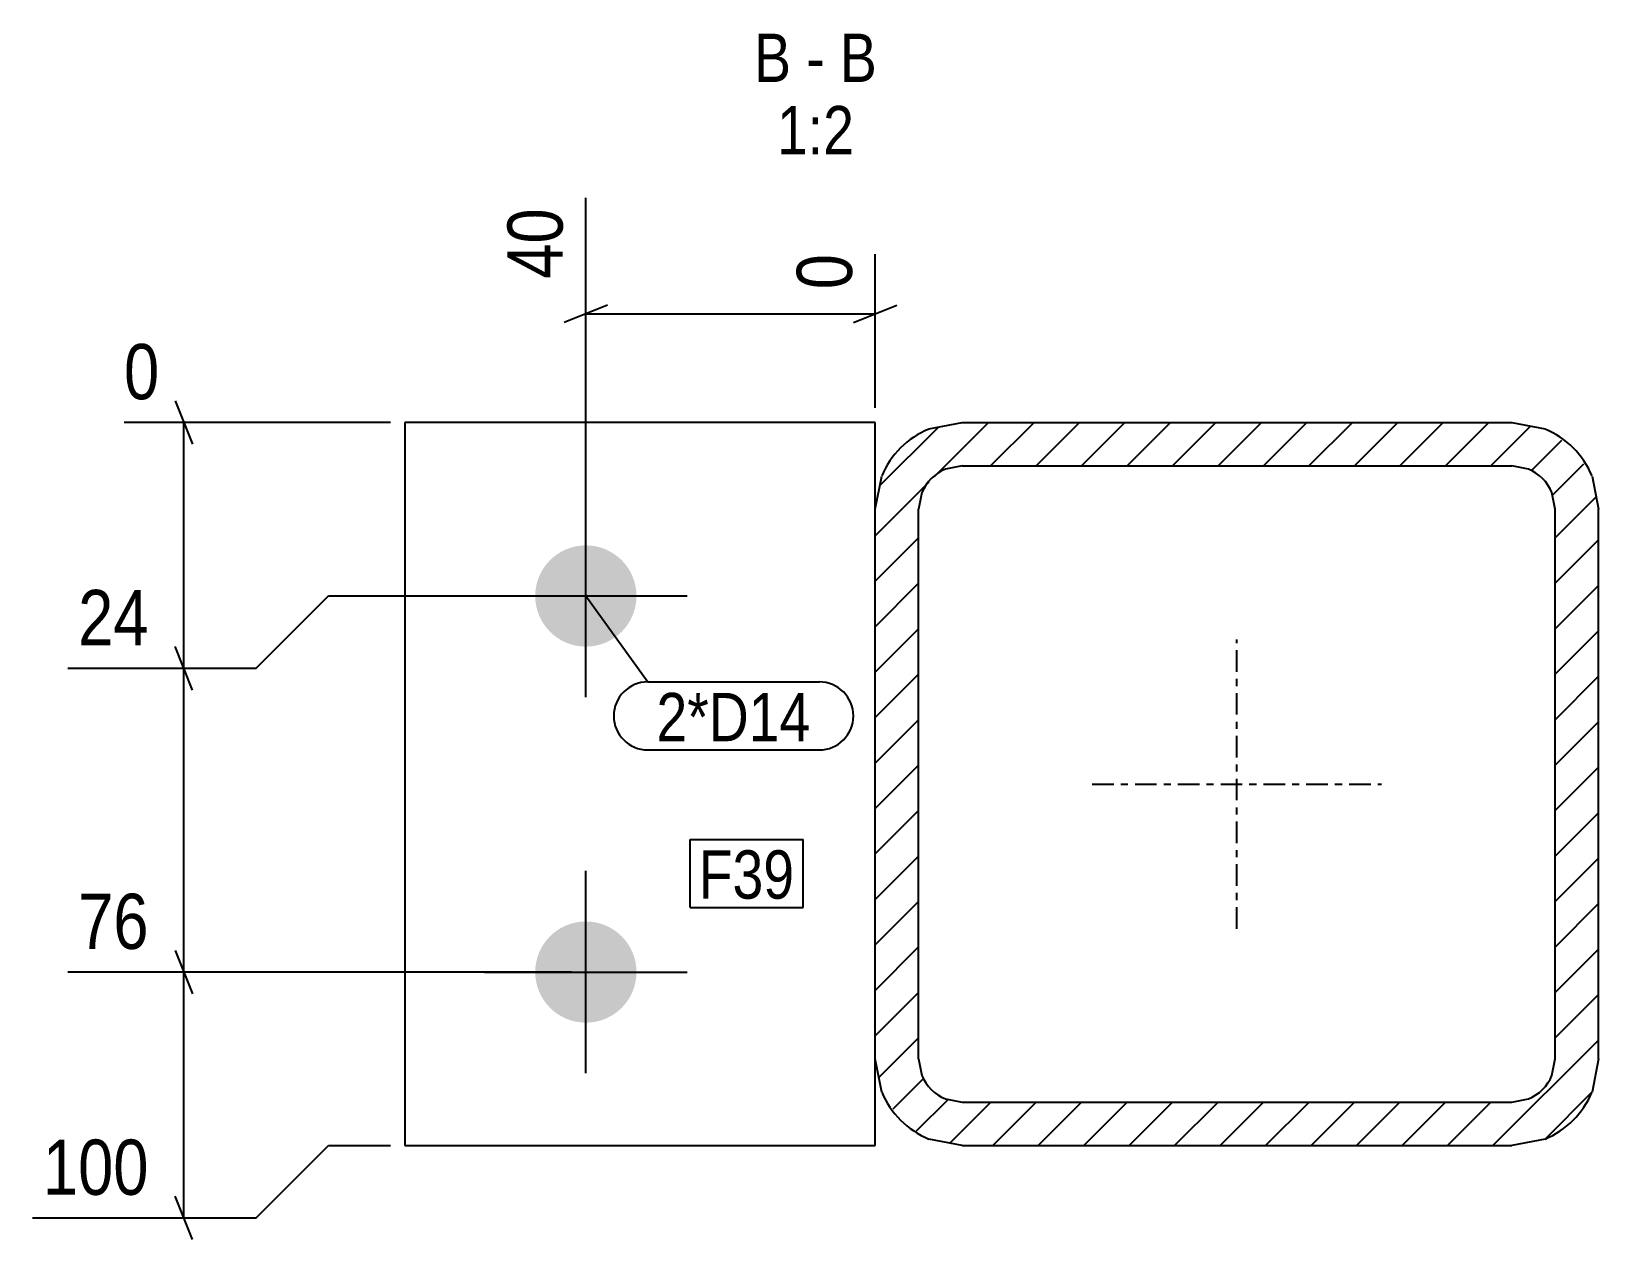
# Model space of a CAD drawing. Header units: millimetres. Extents: x 5 to 29218, y 3 to 490.
# Drawn here: x 15834.8 to 16051.5, y 4.8 to 171.9 of the extents above; entities that cross this region are included whole.
import ezdxf

# ---------------------------------------------------------------- set-up
doc = ezdxf.new("R2010")
doc.units = ezdxf.units.MM
doc.linetypes.add('DXK_LINE_DOT2', pattern=[3.9198, 1.9599, -1.9599])
doc.linetypes.add('DXK_LINE_DOT3', pattern=[5.9187, 2.979, -0.9799, 0.9799, -0.9799])
for name, color, linetype in [('MÅLSÆTNING', 7, 'Continuous'), ('STÅL', 7, 'Continuous'), ('TEKST', 7, 'Continuous')]:
    doc.layers.add(name, color=color, linetype=linetype)
doc.styles.add('Arial Narrow', font='ARIALN.TTF', dxfattribs={"height": 0.2})

msp = doc.modelspace()

# ---------------------------------------------------------------- hatches: boundary and pattern name
at = {"layer": 'STÅL', "linetype": 'Continuous'}
h = msp.add_hatch(dxfattribs=at)
h.set_pattern_fill('', scale=1.4, style=0, pattern_type=0)
h.set_pattern_definition([(45, (16044.087, 18.7134), (-3.14309, 3.14309), [])])
h.paths.add_polyline_path([(16039.49, 17.8), (16044.09, 18.71), (16047.98, 21.31), (16050.58, 25.21), (16051.49, 29.8), (16051.49, 105.8), (16050.58, 110.39), (16047.98, 114.29), (16044.09, 116.89), (16039.49, 117.8), (15963.49, 117.8), (15958.9, 116.89), (15955.01, 114.29), (15952.41, 110.39), (15951.49, 105.8), (15951.49, 29.8), (15952.41, 25.21), (15955.01, 21.31), (15958.9, 18.71), (15963.49, 17.8)])
h.paths.add_polyline_path([(15961.2, 24.26), (15959.25, 25.56), (15957.95, 27.5), (15957.49, 29.8), (15957.49, 105.8), (15957.95, 108.1), (15959.25, 110.04), (15961.2, 111.34), (15963.49, 111.8), (16039.49, 111.8), (16041.79, 111.34), (16043.74, 110.04), (16045.04, 108.1), (16045.49, 105.8), (16045.49, 29.8), (16045.04, 27.5), (16043.74, 25.56), (16041.79, 24.26), (16039.49, 23.8), (15963.49, 23.8)])
for points in [[(15911.49, 100.8, -1), (15911.49, 86.8, -1)], [(15911.49, 48.8, -1), (15911.49, 34.8, -1)]]:
    msp.add_hatch(color=96, dxfattribs=at).paths.add_polyline_path(points)

# ---------------------------------------------------------------- linework, layer by layer
at = {"layer": 'MÅLSÆTNING', "color": 7, "linetype": 'Continuous'}
for p, q in [((15911.49, 95.8), (15911.49, 148.87)), ((15951.49, 119.8), (15951.49, 141.08)), ((15914.49, 134.01), (15908.49, 131.61)), ((15911.49, 132.81), (15951.49, 132.81)), ((15948.49, 131.61), (15954.49, 134.01)), ((15854.72, 120.8), (15857.12, 114.8)), ((15884.49, 117.8), (15847.65, 117.8)), ((15855.92, 83.8), (15855.92, 117.8)), ((15865.92, 83.8), (15875.92, 93.8)), ((15865.92, 83.8), (15875.92, 93.8)), ((15875.92, 93.8), (15909.49, 93.8)), ((15875.92, 93.8), (15909.49, 93.8)), ((15857.12, 80.8), (15854.72, 86.8)), ((15857.12, 80.8), (15854.72, 86.8)), ((15839.86, 83.8), (15865.92, 83.8)), ((15839.86, 83.8), (15865.92, 83.8)), ((15855.92, 41.8), (15855.92, 83.8)), ((15854.72, 44.8), (15857.12, 38.8)), ((15854.72, 44.8), (15857.12, 38.8)), ((15909.49, 41.8), (15839.86, 41.8)), ((15909.49, 41.8), (15839.86, 41.8)), ((15855.92, 7.8), (15855.92, 41.8)), ((15865.92, 7.8), (15875.92, 17.8)), ((15875.92, 17.8), (15884.49, 17.8)), ((15857.12, 4.8), (15854.72, 10.8)), ((15834.98, 7.8), (15865.92, 7.8))]:
    msp.add_line(p, q, dxfattribs=at)
at = {"layer": 'STÅL', "color": 2, "linetype": 'Continuous'}
for p, q in [((15886.49, 117.8), (15886.49, 17.8)), ((15951.49, 117.8), (15886.49, 117.8)), ((15951.49, 105.8), (15951.49, 117.8)), ((15958.9, 116.89), (15963.49, 117.8)), ((15963.49, 117.8), (16039.49, 117.8)), ((16039.49, 117.8), (16044.09, 116.89)), ((15963.49, 111.8), (15961.2, 111.34)), ((15963.49, 111.8), (16039.49, 111.8)), ((16041.79, 111.34), (16039.49, 111.8)), ((15951.49, 105.8), (15952.41, 110.39)), ((16050.58, 110.39), (16051.49, 105.8)), ((15957.95, 108.1), (15957.49, 105.8)), ((16045.49, 105.8), (16045.04, 108.1)), ((15951.49, 29.8), (15951.49, 105.8)), ((15957.49, 29.8), (15957.49, 105.8)), ((16045.49, 29.8), (16045.49, 105.8)), ((16051.49, 29.8), (16051.49, 105.8)), ((15951.49, 17.8), (15951.49, 29.8)), ((15952.41, 25.21), (15951.49, 29.8)), ((15957.49, 29.8), (15957.95, 27.5)), ((16045.04, 27.5), (16045.49, 29.8)), ((16051.49, 29.8), (16050.58, 25.21)), ((15961.2, 24.26), (15963.49, 23.8)), ((16039.49, 23.8), (16041.79, 24.26)), ((15963.49, 23.8), (16039.49, 23.8)), ((15886.49, 17.8), (15951.49, 17.8)), ((15963.49, 17.8), (15958.9, 18.71)), ((15963.49, 17.8), (16039.49, 17.8)), ((16044.09, 18.71), (16039.49, 17.8))]:
    msp.add_line(p, q, dxfattribs=at)
at = {"layer": 'STÅL', "color": 96, "linetype": 'Continuous'}
for p, q in [((15911.49, 79.8), (15911.49, 107.8)), ((15897.49, 93.8), (15925.49, 93.8)), ((15911.49, 27.8), (15911.49, 55.8)), ((15897.49, 41.8), (15925.49, 41.8))]:
    msp.add_line(p, q, dxfattribs=at)
at = {"layer": 'STÅL', "color": 7, "linetype": 'DXK_LINE_DOT2'}
msp.add_line((15951.49, 29.8), (15951.49, 105.8), dxfattribs=at)
at = {"layer": 'STÅL', "color": 7, "linetype": 'DXK_LINE_DOT3'}
for p, q in [((16001.49, 47.8), (16001.49, 87.8)), ((15981.49, 67.8), (16021.49, 67.8))]:
    msp.add_line(p, q, dxfattribs=at)
at = {"layer": 'STÅL', "color": 2, "linetype": 'Continuous'}
for centre, radius, start, end in [((15963.49, 105.8), 12, 112.5, 157.5), ((16039.49, 105.8), 12, 22.5, 67.5), ((15963.49, 105.8), 6, 112.5, 157.5), ((16039.49, 105.8), 6, 22.5, 67.5), ((15963.49, 29.8), 6, 202.5, 247.5), ((16039.49, 29.8), 6, 292.5, 337.5), ((15963.49, 29.8), 12, 202.5, 247.5), ((16039.49, 29.8), 12, 292.5, 337.5)]:
    msp.add_arc(centre, radius, start, end, dxfattribs=at)
at = {"layer": 'TEKST', "color": 7, "linetype": 'Continuous'}
for p, q in [((15911.49, 93.8), (15920.05, 81.92)), ((15920.05, 81.92), (15943.77, 81.92)), ((15920.05, 72.52), (15943.77, 72.52)), ((15925.89, 60.15), (15941.51, 60.15)), ((15925.89, 50.75), (15925.89, 60.15)), ((15941.51, 50.75), (15941.51, 60.15)), ((15925.89, 50.75), (15941.51, 50.75))]:
    msp.add_line(p, q, dxfattribs=at)
for centre, start, end in [((15920.05, 77.22), 90, 270), ((15943.77, 77.22), 270, 90)]:
    msp.add_arc(centre, 4.7, start, end, dxfattribs=at)

# ---------------------------------------------------------------- wipeouts: each hides what was drawn before it
at = {"color": 0, "linetype": 'Continuous'}
for points, layer in [([(15909.89, 149.02), (15898.69, 149.02), (15898.69, 136.07), (15909.89, 136.07)], 'MÅLSÆTNING'), ([(15852.66, 85.4), (15852.66, 96.6), (15839.71, 96.6), (15839.71, 85.4)], 'MÅLSÆTNING'), ([(15852.66, 43.4), (15852.66, 54.6), (15839.71, 54.6), (15839.71, 43.4)], 'MÅLSÆTNING'), ([(15852.66, 9.4), (15852.66, 20.6), (15834.84, 20.6), (15834.84, 9.4)], 'MÅLSÆTNING'), ([(15939.86, 164.87), (15939.86, 171.87), (15934.75, 171.87), (15934.75, 164.87)], 'TEKST'), ([(15944.51, 164.87), (15944.51, 171.87), (15941.96, 171.87), (15941.96, 164.87)], 'TEKST'), ([(15951.73, 164.87), (15951.73, 171.87), (15946.61, 171.87), (15946.61, 164.87)], 'TEKST'), ([(15948.57, 154.87), (15948.57, 161.87), (15937.91, 161.87), (15937.91, 154.87)], 'TEKST')]:
    msp.add_wipeout(points, dxfattribs=at).dxf.layer = layer
at = {"color": 0}
for points in [[(15942.57, 73.72), (15942.57, 80.72), (15921.25, 80.72), (15921.25, 73.72)], [(15940.31, 51.95), (15940.31, 58.95), (15927.09, 58.95), (15927.09, 51.95)]]:
    msp.add_wipeout(points, dxfattribs=at).dxf.layer = 'TEKST'

# ---------------------------------------------------------------- next in the draw order: texts
at = {"layer": 'MÅLSÆTNING', "color": 3, "linetype": 'Continuous', "style": 'Arial Narrow'}
msp.add_text('40', height=7.635, rotation=90.0002, dxfattribs=at).set_placement((15908.29, 137.67))
for s, p in [('24', (15841.31, 87)), ('76', (15841.31, 45)), ('100', (15836.44, 11))]:
    msp.add_text(s, height=7.635, dxfattribs=at).set_placement(p)
at = {"layer": 'TEKST', "color": 3, "linetype": 'Continuous', "style": 'Arial Narrow'}
for s, height, p in [('B', 6.68, (15934.75, 164.87)), ('B', 6.68, (15946.61, 164.87)), ('-', 6.68, (15941.96, 164.87)), ('1:2', 6.681, (15937.91, 154.87))]:
    msp.add_text(s, height=height, dxfattribs=at).set_placement(p)

# ---------------------------------------------------------------- next in the draw order: wipeouts: each hides what was drawn before it
at = {"color": 0, "linetype": 'Continuous'}
for points in [[(15949.89, 142.68), (15938.69, 142.68), (15938.69, 134.61), (15949.89, 134.61)], [(15854.12, 119.4), (15854.12, 130.6), (15846.05, 130.6), (15846.05, 119.4)]]:
    msp.add_wipeout(points, dxfattribs=at).dxf.layer = 'MÅLSÆTNING'
at = {"color": 0}
for points in [[(15942.57, 73.72), (15942.57, 80.72), (15921.25, 80.72), (15921.25, 73.72)], [(15940.31, 51.95), (15940.31, 58.95), (15927.09, 58.95), (15927.09, 51.95)]]:
    msp.add_wipeout(points, dxfattribs=at).dxf.layer = 'TEKST'

# ---------------------------------------------------------------- next in the draw order: texts
at = {"layer": 'MÅLSÆTNING', "color": 3, "linetype": 'Continuous', "style": 'Arial Narrow'}
msp.add_text('0', height=7.64, rotation=90.0002, dxfattribs=at).set_placement((15948.29, 136.21))
msp.add_text('0', height=7.64, dxfattribs=at).set_placement((15847.65, 121))
at = {"layer": 'TEKST', "color": 3, "style": 'Arial Narrow'}
for s, p in [('2*D14', (15921.25, 73.72)), ('F39', (15927.09, 51.95))]:
    msp.add_text(s, height=6.681, dxfattribs=at).set_placement(p)

doc.saveas('drawing.dxf')
